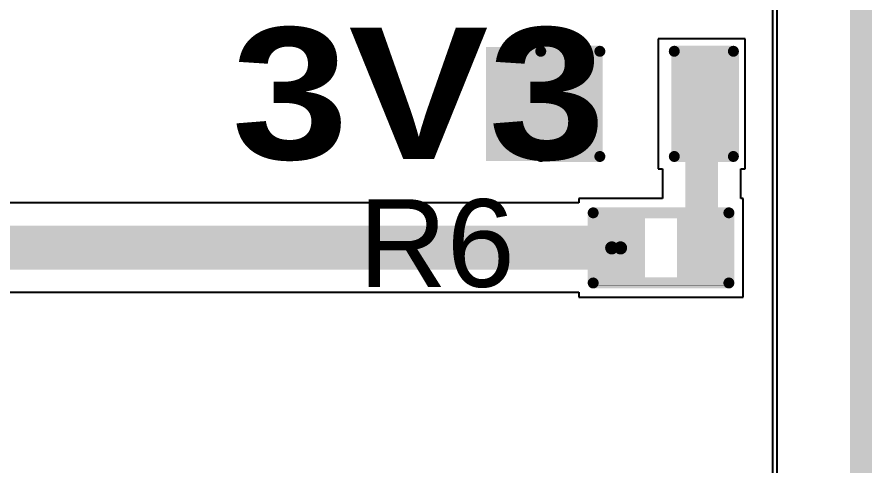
# Model space of a CAD drawing. Header units: inches. Extents: x -5 to 5258, y -4 to 5281.
# Drawn here: x 66.2 to 76.12, y 37.73 to 42.93 of the extents above; entities that cross this region are included whole.
import ezdxf

# ---------------------------------------------------------------- set-up
doc = ezdxf.new("R2010")
doc.units = ezdxf.units.IN
for name, color, linetype in [('Board Outline', 216, 'Continuous'), ('Bottom Layer', 5, 'Continuous'), ('Top Layer', 1, 'Continuous'), ('Top Overlay', 2, 'Continuous'), ('Top Paste', 8, 'Continuous'), ('Top Solder', 216, 'Continuous')]:
    doc.layers.add(name, color=color, linetype=linetype)
doc.styles.add('Arial', font='', dxfattribs={"height": 0.2})
doc.styles.add('Arial Black_Bold', font='', dxfattribs={"height": 0.2})
doc.styles.get('Arial').set_extended_font_data('Arial')
doc.styles.get('Arial Black_Bold').set_extended_font_data('Arial Black', bold=True)

# ---------------------------------------------------------------- blocks, each defined once
blk = doc.blocks.new('R___0402_84')
at = {"layer": 'Top Layer'}
for points in [[(-0.6985, -0.3175), (-0.6985, 0.3175), (-0.2412999999999999, 0.3175), (-0.2413, -0.3175)], [(0.24130254, -0.3175), (0.24130254, 0.3175), (0.6985025399999999, 0.3175), (0.6985025399999999, -0.3175)]]:
    blk.add_hatch(color=1, dxfattribs=at).paths.add_polyline_path(points)
at = {"layer": 'Top Paste'}
for points in [[(-0.6985, -0.3175), (-0.6985, 0.3175), (-0.2412999999999999, 0.3175), (-0.2413, -0.3175)], [(0.24130254, -0.3175), (0.24130254, 0.3175), (0.6985025399999999, 0.3175), (0.6985025399999999, -0.3175)]]:
    blk.add_hatch(color=8, dxfattribs=at).paths.add_polyline_path(points)
at = {"layer": 'Top Solder'}
for points in [[(-0.75350116, -0.37250116), (-0.75350116, 0.37250116), (-0.1862988399999999, 0.37250116), (-0.18629884, -0.37250116)], [(0.18630138, -0.37250116), (0.18630138, 0.37250116), (0.7535037, 0.37250116), (0.7535037, -0.37250116)]]:
    blk.add_hatch(color=216, dxfattribs=at).paths.add_polyline_path(points)
at = {"layer": 'Top Overlay'}
for points in [[(-0.7874, 0.4064, 0.127, 0.127, 0), (0.7874050799999999, 0.40640254, 0.127, 0.127, 0)], [(-0.7874, -0.4064, 0.127, 0.127, 0), (-0.7874, 0.4064, 0.127, 0.127, 0)], [(0.7874050799999999, -0.40640254, 0.127, 0.127, 0), (0.7874050799999999, 0.40640254, 0.127, 0.127, 0)], [(-0.7874, -0.4064, 0.127, 0.127, 0), (0.7874050799999999, -0.40640254, 0.127, 0.127, 0)], [(-0.8127974599999999, -0.4318, 0.0032258, 0.0032258, 0), (0.8128, -0.4318, 0.0032258, 0.0032258, 0)]]:
    blk.add_lwpolyline(points, format="xyseb", dxfattribs=at)
for points in [[(-0.8191499999999999, 0.4064, 0.0635, 0.0635, 1), (-0.7556499999999999, 0.4064, 0.0635, 0.0635, 1)], [(-0.8191499999999999, 0.4064, 0.0635, 0.0635, 1), (-0.7556499999999999, 0.4064, 0.0635, 0.0635, 1)], [(0.75565508, 0.40640254, 0.0635, 0.0635, 1), (0.8191550799999999, 0.40640254, 0.0635, 0.0635, 1)], [(0.75565508, 0.40640254, 0.0635, 0.0635, 1), (0.8191550799999999, 0.40640254, 0.0635, 0.0635, 1)], [(-0.8191499999999999, -0.4064, 0.0635, 0.0635, 1), (-0.7556499999999999, -0.4064, 0.0635, 0.0635, 1)], [(-0.8191499999999999, -0.4064, 0.0635, 0.0635, 1), (-0.7556499999999999, -0.4064, 0.0635, 0.0635, 1)], [(0.75565508, -0.40640254, 0.0635, 0.0635, 1), (0.8191550799999999, -0.40640254, 0.0635, 0.0635, 1)], [(0.75565508, -0.40640254, 0.0635, 0.0635, 1), (0.8191550799999999, -0.40640254, 0.0635, 0.0635, 1)], [(-0.8136026399999999, -0.4318, 0.0016129, 0.0016129, 1), (-0.81199228, -0.4318, 0.0016129, 0.0016129, 1)], [(0.8119948199999999, -0.4318, 0.0016129, 0.0016129, 1), (0.81360518, -0.4318, 0.0016129, 0.0016129, 1)]]:
    blk.add_lwpolyline(points, format="xyseb", close=True, dxfattribs=at)
blk = doc.blocks.new('LED_0603_101')
at = {"layer": 'Top Layer'}
for points in [[(-0.999998, 0.5000002699999999), (-0.499999, 0.5000002699999999), (-0.499999, -0.5000002699999999), (-0.999998, -0.5000002699999999)], [(0.50000408, 0.5000002699999999), (1.00000308, 0.5000002699999999), (1.00000308, -0.5000002699999999), (0.50000408, -0.5000002699999999)]]:
    blk.add_hatch(color=1, dxfattribs=at).paths.add_polyline_path(points)
at = {"layer": 'Top Overlay'}
blk.add_hatch(color=2, dxfattribs=at).paths.add_polyline_path([(1.11758476, -0.6603822199999999), (1.75257968, -0.6603822199999999), (1.75257968, 0.66041778), (1.11758476, 0.66041778)])
at = {"layer": 'Top Paste'}
for points in [[(-0.999998, 0.5000002699999999), (-0.499999, 0.5000002699999999), (-0.499999, -0.5000002699999999), (-0.999998, -0.5000002699999999)], [(0.50000408, 0.5000002699999999), (1.00000308, 0.5000002699999999), (1.00000308, -0.5000002699999999), (0.50000408, -0.5000002699999999)]]:
    blk.add_hatch(color=8, dxfattribs=at).paths.add_polyline_path(points)
at = {"layer": 'Top Solder'}
for points in [[(-1.101598, 0.6016002699999999), (-0.398399, 0.6016002699999999), (-0.398399, -0.6016002699999999), (-1.101598, -0.6016002699999999)], [(0.39840408, 0.6016002699999999), (1.10160308, 0.6016002699999999), (1.10160308, -0.6016002699999999), (0.39840408, -0.6016002699999999)]]:
    blk.add_hatch(color=216, dxfattribs=at).paths.add_polyline_path(points)
at = {"layer": 'Top Overlay'}
for points in [[(-1.1176, 0.6096025399999999, 0.127, 0.127, 0), (-1.1176, -0.6096025399999999, 0.127, 0.127, 0)], [(-0.4318, 0.6096, 0.127, 0.127, 0), (-1.1176, 0.6096025399999999, 0.127, 0.127, 0)], [(1.11760254, 0.6096, 0.127, 0.127, 0), (0.4318, 0.6096025399999999, 0.127, 0.127, 0)], [(1.11760254, 0.6096, 0.127, 0.127, 0), (1.11760254, -0.6096, 0.127, 0.127, 0)], [(-0.4318, -0.6096, 0.127, 0.127, 0), (-1.1176, -0.6096025399999999, 0.127, 0.127, 0)], [(1.11760254, -0.6096, 0.127, 0.127, 0), (0.4318, -0.6096025399999999, 0.127, 0.127, 0)]]:
    blk.add_lwpolyline(points, format="xyseb", dxfattribs=at)
for points in [[(-1.14935, 0.6096025399999999, 0.0635, 0.0635, 1), (-1.08585, 0.6096025399999999, 0.0635, 0.0635, 1)], [(-1.14935, 0.6096025399999999, 0.0635, 0.0635, 1), (-1.08585, 0.6096025399999999, 0.0635, 0.0635, 1)], [(-0.46355, 0.6096, 0.0635, 0.0635, 1), (-0.40005, 0.6096, 0.0635, 0.0635, 1)], [(0.40005, 0.6096025399999999, 0.0635, 0.0635, 1), (0.46355, 0.6096025399999999, 0.0635, 0.0635, 1)], [(1.08585254, 0.6096, 0.0635, 0.0635, 1), (1.14935254, 0.6096, 0.0635, 0.0635, 1)], [(1.08585254, 0.6096, 0.0635, 0.0635, 1), (1.14935254, 0.6096, 0.0635, 0.0635, 1)], [(-1.14935, -0.6096025399999999, 0.0635, 0.0635, 1), (-1.08585, -0.6096025399999999, 0.0635, 0.0635, 1)], [(-1.14935, -0.6096025399999999, 0.0635, 0.0635, 1), (-1.08585, -0.6096025399999999, 0.0635, 0.0635, 1)], [(-0.46355, -0.6096, 0.0635, 0.0635, 1), (-0.40005, -0.6096, 0.0635, 0.0635, 1)], [(0.40005, -0.6096025399999999, 0.0635, 0.0635, 1), (0.46355, -0.6096025399999999, 0.0635, 0.0635, 1)], [(1.08585254, -0.6096, 0.0635, 0.0635, 1), (1.14935254, -0.6096, 0.0635, 0.0635, 1)], [(1.08585254, -0.6096, 0.0635, 0.0635, 1), (1.14935254, -0.6096, 0.0635, 0.0635, 1)]]:
    blk.add_lwpolyline(points, format="xyseb", close=True, dxfattribs=at)

msp = doc.modelspace()

# ---------------------------------------------------------------- linework, layer by layer
at = {"layer": 'Board Outline'}
msp.add_lwpolyline([(75.99066081999999, -3.990660039999999, 0.254, 0.254, 0), (75.99066081999999, 106.00934094, 0.254, 0.254, 0)], format="xyseb", dxfattribs=at)
at = {"layer": 'Bottom Layer'}
msp.add_line((75.01632952, 83.56599746), (75.01632698, 5.81272142), dxfattribs=at)
at = {"layer": 'Top Layer'}
for p, q in [((74.96499358, 52.66634373999999), (74.96499358, 0.89262204)), ((74.64678491999999, 42.67882498), (73.63878591999999, 42.67882498)), ((73.63878591999999, 42.67882498), (73.63878591999999, 41.17082697999999)), ((74.64678491999999, 41.17082697999999), (74.64678491999999, 42.67882498)), ((73.63878591999999, 41.17082697999999), (73.68852165999999, 41.17082697999999)), ((73.68852165999999, 41.17082697999999), (73.68852165999999, 40.82688558)), ((74.5949359, 40.82688558), (74.5949359, 41.17082697999999)), ((74.5949359, 41.17082697999999), (74.64678491999999, 41.17082697999999)), ((72.71827214, 40.77695172), (62.30022592, 40.77695172)), ((73.68852165999999, 40.82688558), (72.71827214, 40.82688558)), ((72.71827214, 40.82688558), (72.71827214, 40.77695172)), ((74.62327468, 40.82688558), (74.5949359, 40.82688558)), ((74.62327468, 39.68388557999999), (74.62327468, 40.82688558)), ((62.30022592, 39.74104827999999), (72.71827214, 39.74104827999999)), ((72.71827214, 39.74104827999999), (72.71827214, 39.68388557999999)), ((72.71827214, 39.68388557999999), (74.62327468, 39.68388557999999))]:
    msp.add_line(p, q, dxfattribs=at)
for points in [[(74.14172878000001, 41.92376934, 0.3809999999999999, 0.3809999999999999, 0), (74.14278542, 41.92482598, 0.3809999999999999, 0.3809999999999999, 0)], [(74.14172878000001, 40.25643968, 0.3809999999999999, 0.3809999999999999, 0), (74.14172878000001, 41.92376934, 0.3809999999999999, 0.3809999999999999, 0)], [(62.10299999999999, 40.259, 0.508, 0.508, 0), (73.09475348, 40.259, 0.508, 0.508, 0)], [(73.09475348, 40.259, 0.508, 0.508, 0), (73.0983679, 40.25538558, 0.508, 0.508, 0)], [(74.14067468, 40.25538558, 0.3809999999999999, 0.3809999999999999, 0), (74.14172878000001, 40.25643968, 0.3809999999999999, 0.3809999999999999, 0)], [(73.0983679, 40.25538558, 0.1524, 0.1524, 0), (73.20087214, 40.25538558, 0.1524, 0.1524, 0)]]:
    msp.add_lwpolyline(points, format="xyseb", dxfattribs=at)
for points in [[(74.04647878, 41.92376934, 0.1905, 0.1905, 1), (74.23697877999999, 41.92376934, 0.1905, 0.1905, 1)], [(74.04647878, 41.92376934, 0.1905, 0.1905, 1), (74.23697877999999, 41.92376934, 0.1905, 0.1905, 1)], [(74.04753541999999, 41.92482598, 0.1905, 0.1905, 1), (74.23803541999999, 41.92482598, 0.1905, 0.1905, 1)], [(72.96775348, 40.259, 0.254, 0.254, 1), (73.22175348, 40.259, 0.254, 0.254, 1)], [(72.96775348, 40.259, 0.254, 0.254, 1), (73.22175348, 40.259, 0.254, 0.254, 1)], [(72.9713679, 40.25538558, 0.254, 0.254, 1), (73.2253679, 40.25538558, 0.254, 0.254, 1)], [(74.04542468, 40.25538558, 0.1905, 0.1905, 1), (74.23592468, 40.25538558, 0.1905, 0.1905, 1)], [(74.04647878, 40.25643968, 0.1905, 0.1905, 1), (74.23697877999999, 40.25643968, 0.1905, 0.1905, 1)], [(74.04647878, 40.25643968, 0.1905, 0.1905, 1), (74.23697877999999, 40.25643968, 0.1905, 0.1905, 1)], [(73.0602679, 40.25538558, 0.0762, 0.0762, 1), (73.1364679, 40.25538558, 0.0762, 0.0762, 1)], [(73.16277213999999, 40.25538558, 0.0762, 0.0762, 1), (73.23897214, 40.25538558, 0.0762, 0.0762, 1)]]:
    msp.add_lwpolyline(points, format="xyseb", close=True, dxfattribs=at)

# ---------------------------------------------------------------- block references
at = {"rotation": 180}
msp.add_blockref('LED_0603_101', (73.39278692, 41.92482598), dxfattribs=at)
msp.add_blockref('R___0402_84', (73.67077214, 40.25538558))

# ---------------------------------------------------------------- texts
at = {"layer": 'Top Overlay', "style": 'Arial Black_Bold'}
msp.add_text('3V3', height=1.524, rotation=360, dxfattribs=at).set_placement((68.68863325999999, 41.28456817999999))
at = {"layer": 'Top Overlay', "style": 'Arial'}
msp.add_text('R6', height=1.016, dxfattribs=at).set_placement((70.16007304, 39.80363387999999))

doc.saveas('drawing.dxf')
